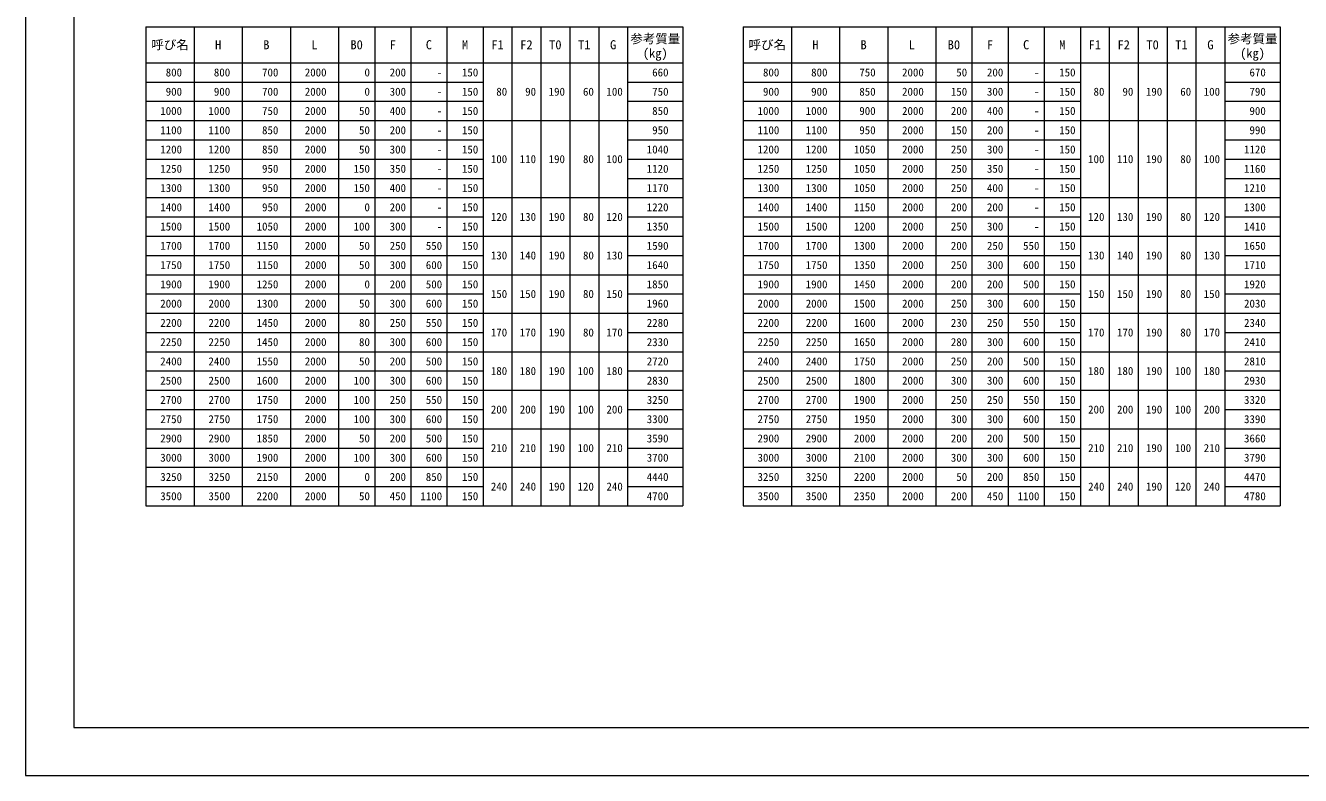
# Model space of a CAD drawing. Units: millimetres at full size, sheet at 1:20; details may follow other scales. Extents: x 0 to 16820, y 0 to 11880.
# Drawn here: x 0 to 10588, y 0 to 6230 of the extents above; entities that cross this region are included whole.
import ezdxf
from ezdxf.enums import TextEntityAlignment as Align

# ---------------------------------------------------------------- set-up
doc = ezdxf.new("R2010")
doc.units = ezdxf.units.MM
doc.header["$LTSCALE"] = 20
for name, color, linetype, lineweight in [('D-MTR-FRAM', 7, 'Continuous', 13), ('D-MTR-LINE', 7, 'Continuous', 13), ('D-TTL', 2, 'Continuous', 13)]:
    doc.layers.add(name, color=color, linetype=linetype, lineweight=lineweight)
doc.layers.add('D-MTR-TXT', color=7, linetype='Continuous')
doc.styles.add('ＭＳ ゴシック', font='')
doc.styles.get('ＭＳ ゴシック').set_extended_font_data('MS Gothic')

msp = doc.modelspace()

# ---------------------------------------------------------------- linework, layer by layer
at = {"layer": 'D-MTR-FRAM'}
for p, q in [((1000, 6220), (5460, 6220)), ((1000, 6220), (1000, 2240)), ((5460, 6220), (5460, 2240)), ((5960, 6220), (10420, 6220)), ((5960, 6220), (5960, 2240)), ((10420, 6220), (10420, 2240))]:
    msp.add_line(p, q, dxfattribs=at)
at = {"layer": 'D-MTR-LINE'}
for p, q in [((1400, 6220), (1400, 2240)), ((1800, 6220), (1800, 2240)), ((2200, 6220), (2200, 2240)), ((2600, 6220), (2600, 2240)), ((2900, 6220), (2900, 2240)), ((3200, 6220), (3200, 2240)), ((3500, 6220), (3500, 2240)), ((3800, 6220), (3800, 2240)), ((4040, 6220), (4040, 2240)), ((4280, 6220), (4280, 2240)), ((4520, 6220), (4520, 2240)), ((4760, 6220), (4760, 2240)), ((5000, 6220), (5000, 2240)), ((6360, 6220), (6360, 2240)), ((6760, 6220), (6760, 2240)), ((7160, 6220), (7160, 2240)), ((7560, 6220), (7560, 2240)), ((7860, 6220), (7860, 2240)), ((8160, 6220), (8160, 2240)), ((8460, 6220), (8460, 2240)), ((8760, 6220), (8760, 2240)), ((9000, 6220), (9000, 2240)), ((9240, 6220), (9240, 2240)), ((9480, 6220), (9480, 2240)), ((9720, 6220), (9720, 2240)), ((9960, 6220), (9960, 2240)), ((1000, 5920), (5460, 5920)), ((5960, 5920), (10420, 5920)), ((1000, 5760), (3800, 5760)), ((5000, 5760), (5460, 5760)), ((5960, 5760), (8760, 5760)), ((9960, 5760), (10420, 5760)), ((1000, 5600), (3800, 5600)), ((5000, 5600), (5460, 5600)), ((5960, 5600), (8760, 5600)), ((9960, 5600), (10420, 5600)), ((1000, 5440), (5460, 5440)), ((5960, 5440), (10420, 5440)), ((1000, 5280), (3800, 5280)), ((5000, 5280), (5460, 5280)), ((5960, 5280), (8760, 5280)), ((9960, 5280), (10420, 5280)), ((1000, 5120), (3800, 5120)), ((5000, 5120), (5460, 5120)), ((5960, 5120), (8760, 5120)), ((9960, 5120), (10420, 5120)), ((1000, 4960), (3800, 4960)), ((5000, 4960), (5460, 4960)), ((5960, 4960), (8760, 4960)), ((9960, 4960), (10420, 4960)), ((1000, 4800), (5460, 4800)), ((5960, 4800), (10420, 4800)), ((1000, 4640), (3800, 4640)), ((5000, 4640), (5460, 4640)), ((5960, 4640), (8760, 4640)), ((9960, 4640), (10420, 4640)), ((1000, 4480), (5460, 4480)), ((5960, 4480), (10420, 4480)), ((1000, 4320), (3800, 4320)), ((5000, 4320), (5460, 4320)), ((5960, 4320), (8760, 4320)), ((9960, 4320), (10420, 4320)), ((1000, 4160), (5460, 4160)), ((5960, 4160), (10420, 4160)), ((1000, 4000), (3800, 4000)), ((5000, 4000), (5460, 4000)), ((5960, 4000), (8760, 4000)), ((9960, 4000), (10420, 4000)), ((1000, 3840), (5460, 3840)), ((5960, 3840), (10420, 3840)), ((1000, 3680), (3800, 3680)), ((5000, 3680), (5460, 3680)), ((5960, 3680), (8760, 3680)), ((9960, 3680), (10420, 3680)), ((1000, 3520), (5460, 3520)), ((5960, 3520), (10420, 3520)), ((1000, 3360), (3800, 3360)), ((5000, 3360), (5460, 3360)), ((5960, 3360), (8760, 3360)), ((9960, 3360), (10420, 3360)), ((1000, 3200), (5460, 3200)), ((5960, 3200), (10420, 3200)), ((1000, 3040), (3800, 3040)), ((5000, 3040), (5460, 3040)), ((5960, 3040), (8760, 3040)), ((9960, 3040), (10420, 3040)), ((1000, 2880), (5460, 2880)), ((5960, 2880), (10420, 2880)), ((1000, 2720), (3800, 2720)), ((5000, 2720), (5460, 2720)), ((5960, 2720), (8760, 2720)), ((9960, 2720), (10420, 2720)), ((1000, 2560), (5460, 2560)), ((5960, 2560), (10420, 2560)), ((1000, 2400), (3800, 2400)), ((5000, 2400), (5460, 2400)), ((5960, 2400), (8760, 2400)), ((9960, 2400), (10420, 2400)), ((1000, 2240), (5460, 2240)), ((5960, 2240), (10420, 2240))]:
    msp.add_line(p, q, dxfattribs=at)
at = {"layer": 'D-TTL'}
for points in [[(0, 0), (16820, 0), (16820, 11880), (0, 11880)], [(400, 400), (16420, 400), (16420, 11480), (400, 11480)]]:
    msp.add_lwpolyline(points, close=True, dxfattribs=at)

# ---------------------------------------------------------------- texts
at = {"layer": 'D-MTR-TXT', "style": 'ＭＳ ゴシック'}
for s, p in [('参考質量', (5230, 6120)), ('参考質量', (10190, 6120)), ('呼び名', (1200, 6070)), ('H', (1600, 6070)), ('B', (2000, 6070)), ('L', (2400, 6070)), ('B0', (2750, 6070)), ('F', (3050, 6070)), ('C', (3350, 6070)), ('M', (3650, 6070)), ('F1', (3920, 6070)), ('F2', (4160, 6070)), ('T0', (4400, 6070)), ('T1', (4640, 6070)), ('G', (4880, 6070)), ('(kg)', (5230, 6000)), ('呼び名', (6160, 6070)), ('H', (6560, 6070)), ('B', (6960, 6070)), ('L', (7360, 6070)), ('B0', (7710, 6070)), ('F', (8010, 6070)), ('C', (8310, 6070)), ('M', (8610, 6070)), ('F1', (8880, 6070)), ('F2', (9120, 6070)), ('T0', (9360, 6070)), ('T1', (9600, 6070)), ('G', (9840, 6070)), ('(kg)', (10190, 6000))]:
    msp.add_text(s, height=75.95, dxfattribs=at).set_placement(p, align=Align.MIDDLE_CENTER)
for s, p in [('800', (1300, 5840)), ('800', (1700, 5840)), ('700', (2100, 5840)), ('2000', (2500, 5840)), ('0', (2860, 5840)), ('200', (3160, 5840)), ('-', (3460, 5840)), ('150', (3760, 5840)), ('660', (5340, 5840)), ('800', (6260, 5840)), ('800', (6660, 5840)), ('750', (7060, 5840)), ('2000', (7460, 5840)), ('50', (7820, 5840)), ('200', (8120, 5840)), ('-', (8420, 5840)), ('150', (8720, 5840)), ('670', (10300, 5840)), ('900', (1300, 5680)), ('900', (1700, 5680)), ('700', (2100, 5680)), ('2000', (2500, 5680)), ('0', (2860, 5680)), ('300', (3160, 5680)), ('-', (3460, 5680)), ('150', (3760, 5680)), ('80', (4000, 5680)), ('90', (4240, 5680)), ('190', (4480, 5680)), ('60', (4720, 5680)), ('100', (4960, 5680)), ('750', (5340, 5680)), ('900', (6260, 5680)), ('900', (6660, 5680)), ('850', (7060, 5680)), ('2000', (7460, 5680)), ('150', (7820, 5680)), ('300', (8120, 5680)), ('-', (8420, 5680)), ('150', (8720, 5680)), ('80', (8960, 5680)), ('90', (9200, 5680)), ('190', (9440, 5680)), ('60', (9680, 5680)), ('100', (9920, 5680)), ('790', (10300, 5680)), ('1000', (1300, 5520)), ('1000', (1700, 5520)), ('750', (2100, 5520)), ('2000', (2500, 5520)), ('50', (2860, 5520)), ('400', (3160, 5520)), ('-', (3460, 5520)), ('150', (3760, 5520)), ('850', (5340, 5520)), ('1000', (6260, 5520)), ('1000', (6660, 5520)), ('900', (7060, 5520)), ('2000', (7460, 5520)), ('200', (7820, 5520)), ('400', (8120, 5520)), ('-', (8420, 5520)), ('150', (8720, 5520)), ('900', (10300, 5520)), ('1100', (1300, 5360)), ('1100', (1700, 5360)), ('850', (2100, 5360)), ('2000', (2500, 5360)), ('50', (2860, 5360)), ('200', (3160, 5360)), ('-', (3460, 5360)), ('150', (3760, 5360)), ('950', (5340, 5360)), ('1100', (6260, 5360)), ('1100', (6660, 5360)), ('950', (7060, 5360)), ('2000', (7460, 5360)), ('150', (7820, 5360)), ('200', (8120, 5360)), ('-', (8420, 5360)), ('150', (8720, 5360)), ('990', (10300, 5360)), ('1200', (1300, 5200)), ('1200', (1700, 5200)), ('850', (2100, 5200)), ('2000', (2500, 5200)), ('50', (2860, 5200)), ('300', (3160, 5200)), ('-', (3460, 5200)), ('150', (3760, 5200)), ('1040', (5340, 5200)), ('1200', (6260, 5200)), ('1200', (6660, 5200)), ('1050', (7060, 5200)), ('2000', (7460, 5200)), ('250', (7820, 5200)), ('300', (8120, 5200)), ('-', (8420, 5200)), ('150', (8720, 5200)), ('1120', (10300, 5200)), ('100', (4000, 5120)), ('110', (4240, 5120)), ('190', (4480, 5120)), ('80', (4720, 5120)), ('100', (4960, 5120)), ('100', (8960, 5120)), ('110', (9200, 5120)), ('190', (9440, 5120)), ('80', (9680, 5120)), ('100', (9920, 5120)), ('1250', (1300, 5040)), ('1250', (1700, 5040)), ('950', (2100, 5040)), ('2000', (2500, 5040)), ('150', (2860, 5040)), ('350', (3160, 5040)), ('-', (3460, 5040)), ('150', (3760, 5040)), ('1120', (5340, 5040)), ('1250', (6260, 5040)), ('1250', (6660, 5040)), ('1050', (7060, 5040)), ('2000', (7460, 5040)), ('250', (7820, 5040)), ('350', (8120, 5040)), ('-', (8420, 5040)), ('150', (8720, 5040)), ('1160', (10300, 5040)), ('1300', (1300, 4880)), ('1300', (1700, 4880)), ('950', (2100, 4880)), ('2000', (2500, 4880)), ('150', (2860, 4880)), ('400', (3160, 4880)), ('-', (3460, 4880)), ('150', (3760, 4880)), ('1170', (5340, 4880)), ('1300', (6260, 4880)), ('1300', (6660, 4880)), ('1050', (7060, 4880)), ('2000', (7460, 4880)), ('250', (7820, 4880)), ('400', (8120, 4880)), ('-', (8420, 4880)), ('150', (8720, 4880)), ('1210', (10300, 4880)), ('1400', (1300, 4720)), ('1400', (1700, 4720)), ('950', (2100, 4720)), ('2000', (2500, 4720)), ('0', (2860, 4720)), ('200', (3160, 4720)), ('-', (3460, 4720)), ('150', (3760, 4720)), ('120', (4000, 4640)), ('130', (4240, 4640)), ('190', (4480, 4640)), ('80', (4720, 4640)), ('120', (4960, 4640)), ('1220', (5340, 4720)), ('1400', (6260, 4720)), ('1400', (6660, 4720)), ('1150', (7060, 4720)), ('2000', (7460, 4720)), ('200', (7820, 4720)), ('200', (8120, 4720)), ('-', (8420, 4720)), ('150', (8720, 4720)), ('120', (8960, 4640)), ('130', (9200, 4640)), ('190', (9440, 4640)), ('80', (9680, 4640)), ('120', (9920, 4640)), ('1300', (10300, 4720)), ('1500', (1300, 4560)), ('1500', (1700, 4560)), ('1050', (2100, 4560)), ('2000', (2500, 4560)), ('100', (2860, 4560)), ('300', (3160, 4560)), ('-', (3460, 4560)), ('150', (3760, 4560)), ('1350', (5340, 4560)), ('1500', (6260, 4560)), ('1500', (6660, 4560)), ('1200', (7060, 4560)), ('2000', (7460, 4560)), ('250', (7820, 4560)), ('300', (8120, 4560)), ('-', (8420, 4560)), ('150', (8720, 4560)), ('1410', (10300, 4560)), ('1700', (1300, 4400)), ('1700', (1700, 4400)), ('1150', (2100, 4400)), ('2000', (2500, 4400)), ('50', (2860, 4400)), ('250', (3160, 4400)), ('550', (3460, 4400)), ('150', (3760, 4400)), ('130', (4000, 4320)), ('140', (4240, 4320)), ('190', (4480, 4320)), ('80', (4720, 4320)), ('130', (4960, 4320)), ('1590', (5340, 4400)), ('1700', (6260, 4400)), ('1700', (6660, 4400)), ('1300', (7060, 4400)), ('2000', (7460, 4400)), ('200', (7820, 4400)), ('250', (8120, 4400)), ('550', (8420, 4400)), ('150', (8720, 4400)), ('130', (8960, 4320)), ('140', (9200, 4320)), ('190', (9440, 4320)), ('80', (9680, 4320)), ('130', (9920, 4320)), ('1650', (10300, 4400)), ('1750', (1300, 4240)), ('1750', (1700, 4240)), ('1150', (2100, 4240)), ('2000', (2500, 4240)), ('50', (2860, 4240)), ('300', (3160, 4240)), ('600', (3460, 4240)), ('150', (3760, 4240)), ('1640', (5340, 4240)), ('1750', (6260, 4240)), ('1750', (6660, 4240)), ('1350', (7060, 4240)), ('2000', (7460, 4240)), ('250', (7820, 4240)), ('300', (8120, 4240)), ('600', (8420, 4240)), ('150', (8720, 4240)), ('1710', (10300, 4240)), ('1900', (1300, 4080)), ('1900', (1700, 4080)), ('1250', (2100, 4080)), ('2000', (2500, 4080)), ('0', (2860, 4080)), ('200', (3160, 4080)), ('500', (3460, 4080)), ('150', (3760, 4080)), ('150', (4000, 4000)), ('150', (4240, 4000)), ('190', (4480, 4000)), ('80', (4720, 4000)), ('150', (4960, 4000)), ('1850', (5340, 4080)), ('1900', (6260, 4080)), ('1900', (6660, 4080)), ('1450', (7060, 4080)), ('2000', (7460, 4080)), ('200', (7820, 4080)), ('200', (8120, 4080)), ('500', (8420, 4080)), ('150', (8720, 4080)), ('150', (8960, 4000)), ('150', (9200, 4000)), ('190', (9440, 4000)), ('80', (9680, 4000)), ('150', (9920, 4000)), ('1920', (10300, 4080)), ('2000', (1300, 3920)), ('2000', (1700, 3920)), ('1300', (2100, 3920)), ('2000', (2500, 3920)), ('50', (2860, 3920)), ('300', (3160, 3920)), ('600', (3460, 3920)), ('150', (3760, 3920)), ('1960', (5340, 3920)), ('2000', (6260, 3920)), ('2000', (6660, 3920)), ('1500', (7060, 3920)), ('2000', (7460, 3920)), ('250', (7820, 3920)), ('300', (8120, 3920)), ('600', (8420, 3920)), ('150', (8720, 3920)), ('2030', (10300, 3920)), ('2200', (1300, 3760)), ('2200', (1700, 3760)), ('1450', (2100, 3760)), ('2000', (2500, 3760)), ('80', (2860, 3760)), ('250', (3160, 3760)), ('550', (3460, 3760)), ('150', (3760, 3760)), ('170', (4000, 3680)), ('170', (4240, 3680)), ('190', (4480, 3680)), ('80', (4720, 3680)), ('170', (4960, 3680)), ('2280', (5340, 3760)), ('2200', (6260, 3760)), ('2200', (6660, 3760)), ('1600', (7060, 3760)), ('2000', (7460, 3760)), ('230', (7820, 3760)), ('250', (8120, 3760)), ('550', (8420, 3760)), ('150', (8720, 3760)), ('170', (8960, 3680)), ('170', (9200, 3680)), ('190', (9440, 3680)), ('80', (9680, 3680)), ('170', (9920, 3680)), ('2340', (10300, 3760)), ('2250', (1300, 3600)), ('2250', (1700, 3600)), ('1450', (2100, 3600)), ('2000', (2500, 3600)), ('80', (2860, 3600)), ('300', (3160, 3600)), ('600', (3460, 3600)), ('150', (3760, 3600)), ('2330', (5340, 3600)), ('2250', (6260, 3600)), ('2250', (6660, 3600)), ('1650', (7060, 3600)), ('2000', (7460, 3600)), ('280', (7820, 3600)), ('300', (8120, 3600)), ('600', (8420, 3600)), ('150', (8720, 3600)), ('2410', (10300, 3600)), ('2400', (1300, 3440)), ('2400', (1700, 3440)), ('1550', (2100, 3440)), ('2000', (2500, 3440)), ('50', (2860, 3440)), ('200', (3160, 3440)), ('500', (3460, 3440)), ('150', (3760, 3440)), ('180', (4000, 3360)), ('180', (4240, 3360)), ('190', (4480, 3360)), ('100', (4720, 3360)), ('180', (4960, 3360)), ('2720', (5340, 3440)), ('2400', (6260, 3440)), ('2400', (6660, 3440)), ('1750', (7060, 3440)), ('2000', (7460, 3440)), ('250', (7820, 3440)), ('200', (8120, 3440)), ('500', (8420, 3440)), ('150', (8720, 3440)), ('180', (8960, 3360)), ('180', (9200, 3360)), ('190', (9440, 3360)), ('100', (9680, 3360)), ('180', (9920, 3360)), ('2810', (10300, 3440)), ('2500', (1300, 3280)), ('2500', (1700, 3280)), ('1600', (2100, 3280)), ('2000', (2500, 3280)), ('100', (2860, 3280)), ('300', (3160, 3280)), ('600', (3460, 3280)), ('150', (3760, 3280)), ('2830', (5340, 3280)), ('2500', (6260, 3280)), ('2500', (6660, 3280)), ('1800', (7060, 3280)), ('2000', (7460, 3280)), ('300', (7820, 3280)), ('300', (8120, 3280)), ('600', (8420, 3280)), ('150', (8720, 3280)), ('2930', (10300, 3280)), ('2700', (1300, 3120)), ('2700', (1700, 3120)), ('1750', (2100, 3120)), ('2000', (2500, 3120)), ('100', (2860, 3120)), ('250', (3160, 3120)), ('550', (3460, 3120)), ('150', (3760, 3120)), ('200', (4000, 3040)), ('200', (4240, 3040)), ('190', (4480, 3040)), ('100', (4720, 3040)), ('200', (4960, 3040)), ('3250', (5340, 3120)), ('2700', (6260, 3120)), ('2700', (6660, 3120)), ('1900', (7060, 3120)), ('2000', (7460, 3120)), ('250', (7820, 3120)), ('250', (8120, 3120)), ('550', (8420, 3120)), ('150', (8720, 3120)), ('200', (8960, 3040)), ('200', (9200, 3040)), ('190', (9440, 3040)), ('100', (9680, 3040)), ('200', (9920, 3040)), ('3320', (10300, 3120)), ('2750', (1300, 2960)), ('2750', (1700, 2960)), ('1750', (2100, 2960)), ('2000', (2500, 2960)), ('100', (2860, 2960)), ('300', (3160, 2960)), ('600', (3460, 2960)), ('150', (3760, 2960)), ('3300', (5340, 2960)), ('2750', (6260, 2960)), ('2750', (6660, 2960)), ('1950', (7060, 2960)), ('2000', (7460, 2960)), ('300', (7820, 2960)), ('300', (8120, 2960)), ('600', (8420, 2960)), ('150', (8720, 2960)), ('3390', (10300, 2960)), ('2900', (1300, 2800)), ('2900', (1700, 2800)), ('1850', (2100, 2800)), ('2000', (2500, 2800)), ('50', (2860, 2800)), ('200', (3160, 2800)), ('500', (3460, 2800)), ('150', (3760, 2800)), ('3590', (5340, 2800)), ('2900', (6260, 2800)), ('2900', (6660, 2800)), ('2000', (7060, 2800)), ('2000', (7460, 2800)), ('200', (7820, 2800)), ('200', (8120, 2800)), ('500', (8420, 2800)), ('150', (8720, 2800)), ('3660', (10300, 2800)), ('3000', (1300, 2640)), ('3000', (1700, 2640)), ('1900', (2100, 2640)), ('2000', (2500, 2640)), ('100', (2860, 2640)), ('300', (3160, 2640)), ('600', (3460, 2640)), ('150', (3760, 2640)), ('210', (4000, 2720)), ('210', (4240, 2720)), ('190', (4480, 2720)), ('100', (4720, 2720)), ('210', (4960, 2720)), ('3700', (5340, 2640)), ('3000', (6260, 2640)), ('3000', (6660, 2640)), ('2100', (7060, 2640)), ('2000', (7460, 2640)), ('300', (7820, 2640)), ('300', (8120, 2640)), ('600', (8420, 2640)), ('150', (8720, 2640)), ('210', (8960, 2720)), ('210', (9200, 2720)), ('190', (9440, 2720)), ('100', (9680, 2720)), ('210', (9920, 2720)), ('3790', (10300, 2640)), ('3250', (1300, 2480)), ('3250', (1700, 2480)), ('2150', (2100, 2480)), ('2000', (2500, 2480)), ('0', (2860, 2480)), ('200', (3160, 2480)), ('850', (3460, 2480)), ('150', (3760, 2480)), ('4440', (5340, 2480)), ('3250', (6260, 2480)), ('3250', (6660, 2480)), ('2200', (7060, 2480)), ('2000', (7460, 2480)), ('50', (7820, 2480)), ('200', (8120, 2480)), ('850', (8420, 2480)), ('150', (8720, 2480)), ('4470', (10300, 2480)), ('3500', (1300, 2320)), ('3500', (1700, 2320)), ('2200', (2100, 2320)), ('2000', (2500, 2320)), ('50', (2860, 2320)), ('450', (3160, 2320)), ('1100', (3460, 2320)), ('150', (3760, 2320)), ('240', (4000, 2400)), ('240', (4240, 2400)), ('190', (4480, 2400)), ('120', (4720, 2400)), ('240', (4960, 2400)), ('4700', (5340, 2320)), ('3500', (6260, 2320)), ('3500', (6660, 2320)), ('2350', (7060, 2320)), ('2000', (7460, 2320)), ('200', (7820, 2320)), ('450', (8120, 2320)), ('1100', (8420, 2320)), ('150', (8720, 2320)), ('240', (8960, 2400)), ('240', (9200, 2400)), ('190', (9440, 2400)), ('120', (9680, 2400)), ('240', (9920, 2400)), ('4780', (10300, 2320))]:
    msp.add_text(s, height=66.46, dxfattribs=at).set_placement(p, align=Align.MIDDLE_RIGHT)

doc.saveas('drawing.dxf')
